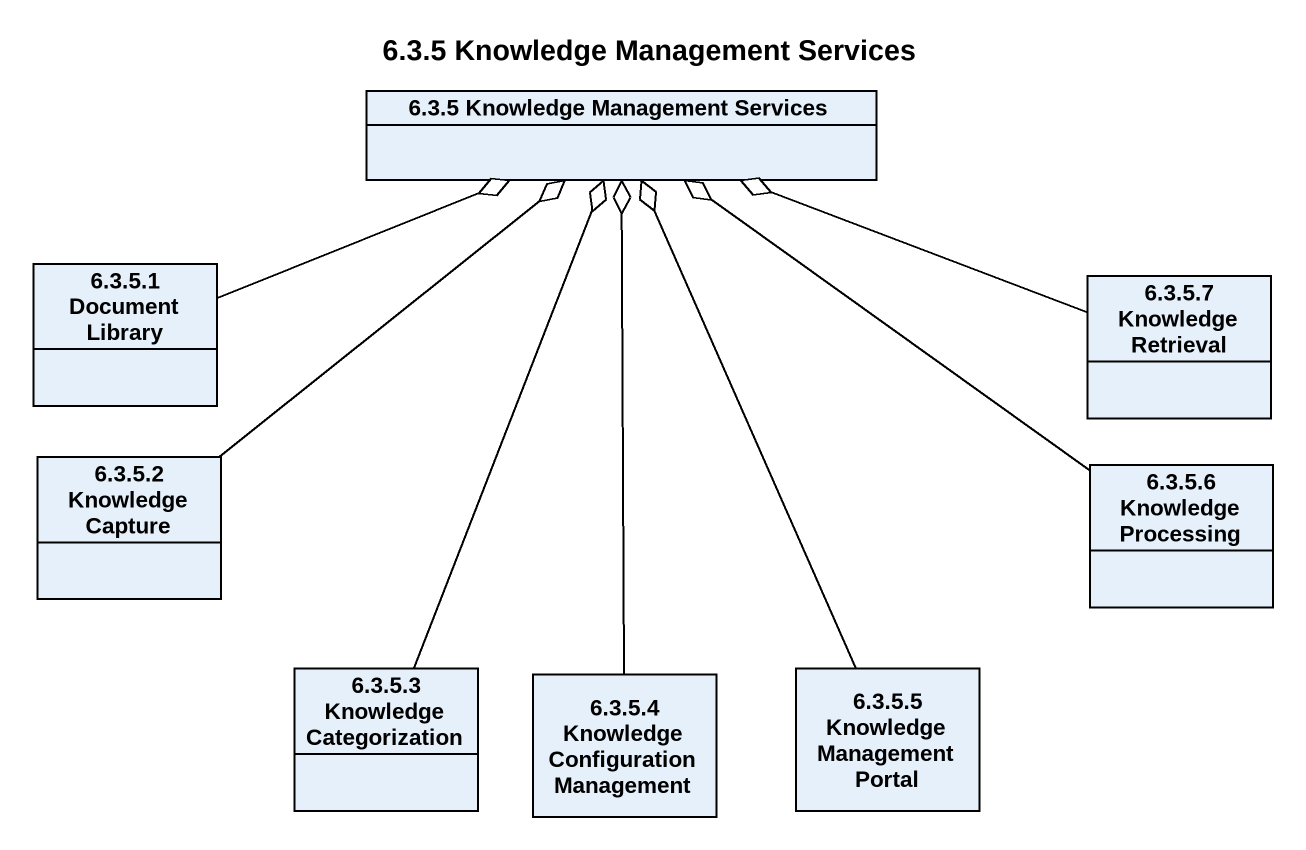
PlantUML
@startuml
title 6.3.5 Knowledge Management Services
hide circle
hide empty members
class "6.3.5 Knowledge Management Services" as c6_3_5_Knowledge_Management
class "6.3.5.1 Document Library" as c6_3_5_1_Document_Library
class "6.3.5.7 Knowledge Retrieval" as c6_3_5_7_Knowledge_Retrieval
class "6.3.5.2 Knowledge Capture" as c6_3_5_2_Knowledge_Capture
class "6.3.5.6 Knowledge Processing" as c6_3_5_6_Knowledge_Processing
class "6.3.5.3 Knowledge Categorization" as c6_3_5_3_Knowledge
class "6.3.5.4 Knowledge Configuration Management" as c6_3_5_4_Knowledge
class "6.3.5.5 Knowledge Management Portal" as c6_3_5_5_Knowledge
c6_3_5_1_Document_Library -right-o c6_3_5_Knowledge_Management
c6_3_5_7_Knowledge_Retrieval -left-o c6_3_5_Knowledge_Management
c6_3_5_2_Knowledge_Capture -up-o c6_3_5_Knowledge_Management
c6_3_5_6_Knowledge_Processing -up-o c6_3_5_Knowledge_Management
c6_3_5_3_Knowledge -up-o c6_3_5_Knowledge_Management
c6_3_5_4_Knowledge -up-o c6_3_5_Knowledge_Management
c6_3_5_5_Knowledge -up-o c6_3_5_Knowledge_Management
@enduml
